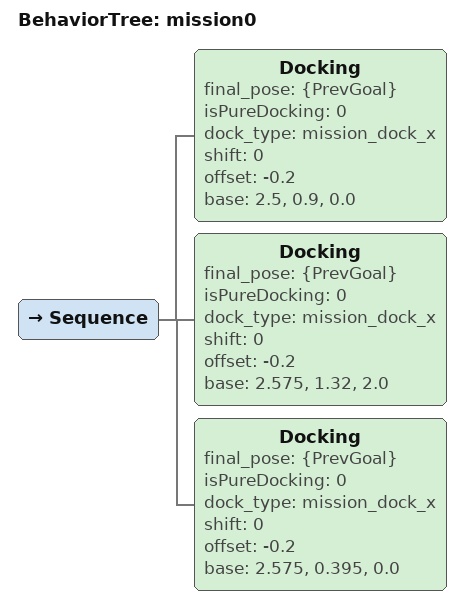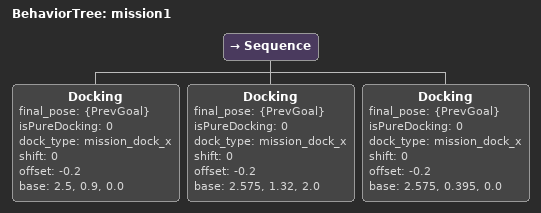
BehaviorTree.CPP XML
<?xml version='1.0' encoding='utf-8'?>
<root BTCPP_format="4"><BehaviorTree ID="mission0"><Sequence><Docking final_pose="{PrevGoal}" isPureDocking="0" dock_type="mission_dock_x" shift="0" offset="-0.2" base="2.5, 0.9, 0.0" /><Docking final_pose="{PrevGoal}" isPureDocking="0" dock_type="mission_dock_x" shift="0" offset="-0.2" base="2.575, 1.32, 2.0" /><Docking final_pose="{PrevGoal}" isPureDocking="0" dock_type="mission_dock_x" shift="0" offset="-0.2" base="2.575, 0.395, 0.0" /></Sequence></BehaviorTree><BehaviorTree ID="mission1"><Sequence><Docking final_pose="{PrevGoal}" isPureDocking="0" dock_type="mission_dock_x" shift="0" offset="-0.2" base="2.5, 0.9, 0.0" /><Docking final_pose="{PrevGoal}" isPureDocking="0" dock_type="mission_dock_x" shift="0" offset="-0.2" base="2.575, 1.32, 2.0" /><Docking final_pose="{PrevGoal}" isPureDocking="0" dock_type="mission_dock_x" shift="0" offset="-0.2" base="2.575, 0.395, 0.0" /></Sequence></BehaviorTree></root>
